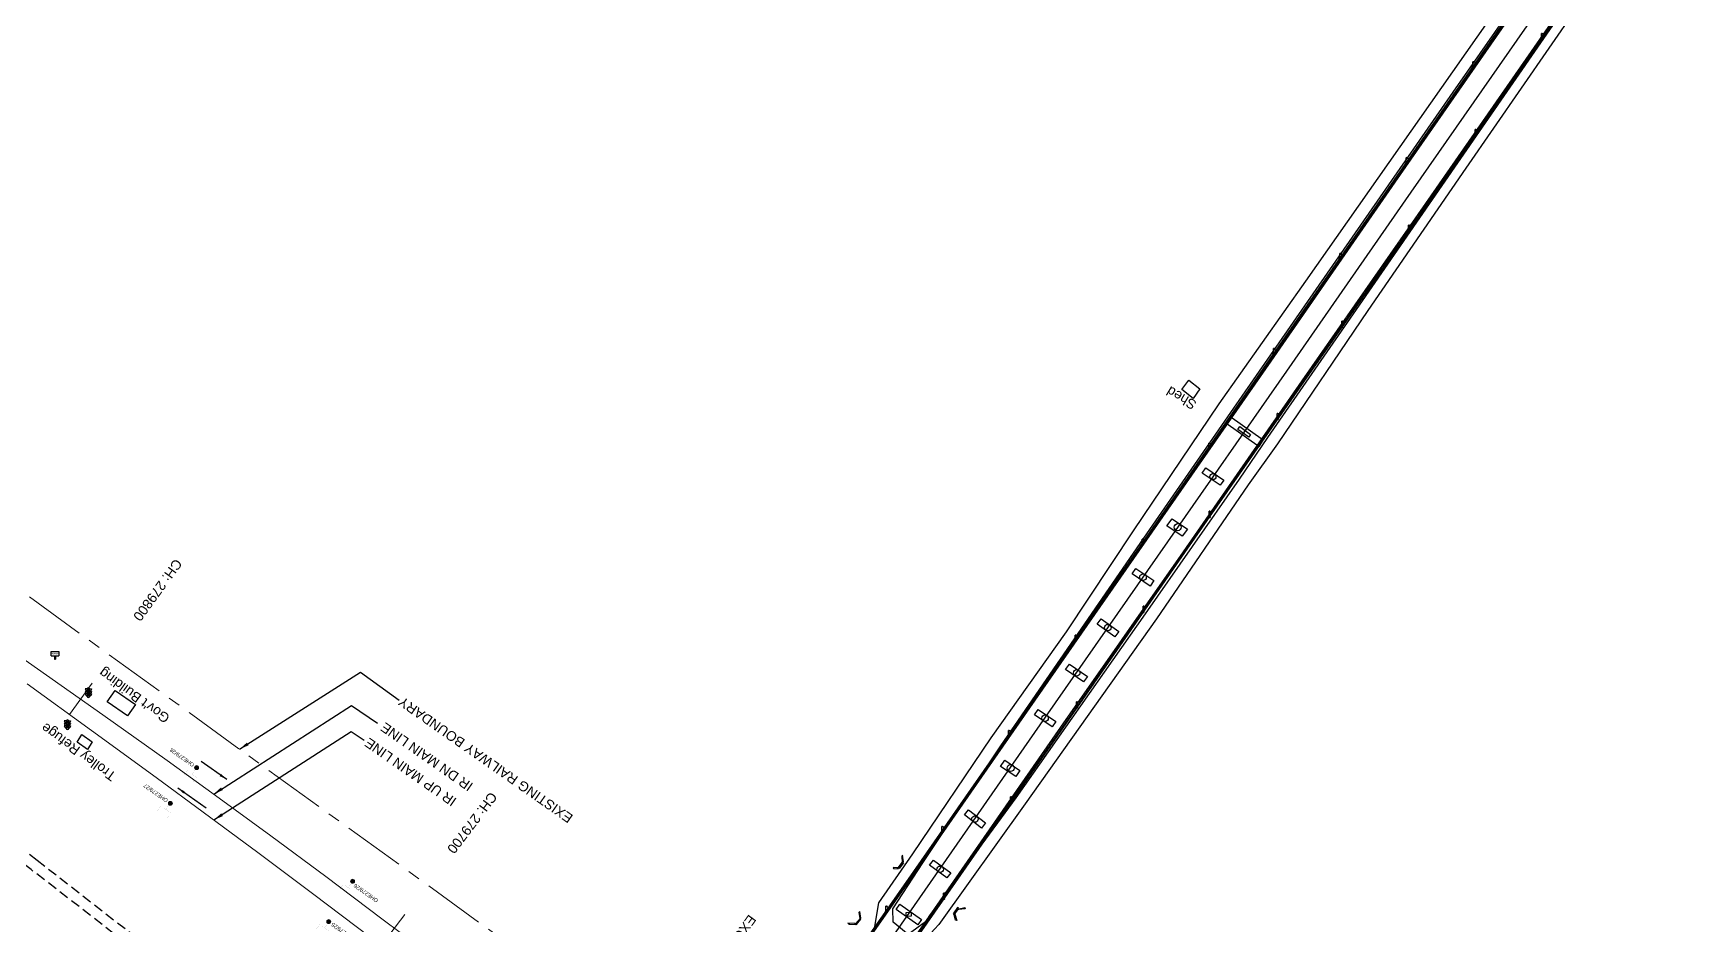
# Model space of a CAD drawing. Header units: metres. Extents: x 646303 to 662875, y 3366650 to 3378730.
# Drawn here: x 661105.9 to 661534.2, y 3367854.3 to 3368084.2 of the extents above; entities that cross this region are included whole.
import ezdxf
from ezdxf.enums import TextEntityAlignment as Align

# ---------------------------------------------------------------- set-up
doc = ezdxf.new("R2010")
doc.units = ezdxf.units.M
doc.header["$MEASUREMENT"] = 0
doc.header["$PDMODE"] = 3
doc.header["$PDSIZE"] = 0.5
doc.linetypes.add('CENTER', pattern=[50.8, 31.75, -6.35, 6.35, -6.35])
doc.linetypes.add('DASHED', pattern=[0.75, 0.5, -0.25])
for name, color, linetype, lineweight in [('BOUNDARY DIMENTION', 10, 'Continuous', 0), ('Existing Chainage', 7, 'Continuous', 0), ('Existing IR Track', 143, 'Continuous', 0), ('Existing Railway Boundary', 7, 'CENTER', 0), ('flow direction', 7, 'Continuous', 0), ('LC DETAILS IN PLAN', 7, 'Continuous', 0), ('OHE MAST', 8, 'Continuous', 0), ('OHE MAST TEXT', 8, 'Continuous', 0)]:
    doc.layers.add(name, color=color, linetype=linetype, lineweight=lineweight)
for name, color, linetype in [('BRIDGE_PARAPET', 7, 'Continuous'), ('CULVERT_PARAPET', 7, 'Continuous'), ('CURVE_DETAILS', 251, 'Continuous'), ('DFCC Boundary', 6, 'CENTER'), ('GOVT_BUILDING', 251, 'Continuous'), ('LAMP_POST', 7, 'Continuous'), ('PIER_OR_ABUTMENT', 7, 'Continuous'), ('RETAINING_WALL', 7, 'Continuous'), ('SHED', 252, 'Continuous'), ('Side Details', 251, 'Continuous'), ('SIGNAL_POST', 8, 'Continuous'), ('SUB_ROAD_CENTRE', 34, 'Continuous'), ('SUB_ROAD_EDGE', 34, 'Continuous'), ('TOPO_TEXT', 251, 'Continuous'), ('TROLLEY_STAND', 7, 'Continuous')]:
    doc.layers.add(name, color=color, linetype=linetype)
doc.styles.add('NB', font='swissbo.ttf', dxfattribs={"height": 1.5})
doc.styles.get("Standard").update_dxf_attribs({"font": 'arial.ttf'})
doc.styles.add('Style-Arial', font='arial.ttf')
doc.dimstyles.new('DIM', dxfattribs={"dimtxt": 2.5, "dimasz": 2.5, "dimexe": 0.18, "dimexo": 0.0625, "dimgap": 0.09, "dimtad": 0, "dimtih": 1, "dimtoh": 1, "dimdec": 3, "dimzin": 0, "dimdsep": 46, "dimtxsty": 'Standard', "dimcen": 0.09, "dimadec": 0, "dimazin": 0, "dimtfac": 1, "dimtdec": 3, "dimtofl": 0, "dimtmove": 0, "dimatfit": 3, "dimfxl": 1, "dimtolj": 1, "dimtzin": 0, "dimarcsym": 0})
doc.dimstyles.new('ISO-25', dxfattribs={"dimtxt": 2.5, "dimasz": 2.5, "dimexe": 1.25, "dimexo": 0.625, "dimtad": 1, "dimtxsty": 'Standard', "dimcen": 2.5, "dimadec": 0, "dimazin": 0, "dimtfac": 1, "dimtmove": 0, "dimatfit": 3, "dimfxl": 1, "dimarcsym": 0})

# ---------------------------------------------------------------- blocks, each defined once
blk = doc.blocks.new('LP')
for points in [[(0, 0), (0, 1.5)], [(0.25, 1.35), (0.44, 1.35)]]:
    blk.add_lwpolyline(points)
for centre, radius, start, end in [((0.07, 0.99), 0.519, 57.6425, 97.3165), ((0.34, 1.33), 0.094, 11.7012, 168.0476)]:
    blk.add_arc(centre, radius, start, end)
at = {"extrusion": (0, 0, -1)}
blk.add_ellipse((0, 0.01), major_axis=(0.308, 0), ratio=0.400495, dxfattribs=at)
blk.add_ellipse((0.35, 1.36), major_axis=(0.0017, 0.0438), ratio=0.461056, start_param=1.74022, end_param=4.575836)
blk = doc.blocks.new('SIG')
for color, points in [(1, [(-0.22, 0.42, 0.180295), (-0.01, 0.33, -0.00255), (0.01, 0.33, -0.00255), (0.02, 0.33, 0.180295), (0.23, 0.42, -0.002654), (0.25, 0.44, 0.184495), (0.33, 0.65, 1.000001), (-0.32, 0.65, 0.184495), (-0.24, 0.44, -0.002654)]), (2, [(0.23, -0.23, -0.002654), (0.25, -0.21, 0.184495), (0.33, 0.01, 1.000001), (-0.32, 0.01, 0.184495), (-0.24, -0.21, -0.002654), (-0.22, -0.23, 0.180295), (-0.01, -0.32, -0.00255), (0.01, -0.32, -0.00255), (0.02, -0.32, 0.180295)]), (3, [(0.23, -0.88, -0.002654), (0.25, -0.86, 0.184495), (0.33, -0.64, 1.000001), (-0.32, -0.64, 0.184495), (-0.24, -0.86, -0.002654), (-0.22, -0.88, 0.395599)])]:
    blk.add_hatch(color=color).paths.add_polyline_path(points)
for p, q in [((-0.31, 0.98), (-0.32, -0.9)), ((0.33, -0.9), (0.32, 0.98))]:
    blk.add_line(p, q)
for points in [[(-0.31, 0.98), (-0.81, 0.98, 0.198758), (-0.42, 0.41, 0.003814), (-0.31, 0.39, 0.003814)], [(-0.31, 0.33), (-0.81, 0.33, 0.198758), (-0.42, -0.23, 0.003727), (-0.32, -0.26, 0.003727)], [(0.32, 0.98), (0.82, 0.98, -0.198758), (0.44, 0.41, -0.003814), (0.32, 0.39, -0.003814)], [(0.32, 0.33), (0.82, 0.33, -0.198758), (0.44, -0.23, -0.003727), (0.33, -0.26, -0.003727)], [(-0.32, -0.32), (-0.81, -0.32, 0.198758), (-0.42, -0.88, 0.003639), (-0.32, -0.9)], [(0.33, -0.32), (0.82, -0.32, -0.198758), (0.44, -0.88, -0.003639), (0.33, -0.9)]]:
    blk.add_lwpolyline(points, format="xyb")
for centre, radius, start, end in [((0.01, 0.91), 0.324, 12.4049, 167.5951), ((0.01, 0.81), 0.357, 27.7578, 152.2422), ((0.01, -0.9), 0.324, 181.4572, 358.5428)]:
    blk.add_arc(centre, radius, start, end)
blk = doc.blocks.new('CURVE')
for p, q in [((-0.98, 0.82), (-0.98, 1.98)), ((-0.98, 1.98), (0.98, 1.98)), ((-0.98, 0.82), (0.98, 0.82)), ((-0.13, 0.82), (-0.13, 0)), ((-0.13, 0), (0.13, 0)), ((0.13, 0.82), (0.13, 0)), ((0.98, 1.98), (0.98, 0.82))]:
    blk.add_line(p, q)
at = {"style": 'NB', "width": 1.025371}
blk.add_text('CURVE', height=0.4, dxfattribs=at).set_placement((0, 1.4), align=Align.MIDDLE)
blk = doc.blocks.new('OHE MAST')
h = blk.add_hatch(color=256)
edge = h.paths.add_edge_path()
edge.add_arc((0, 0), 0.514, 0, 360)
at = {"const_width": 0.01, "flags": 128}
for points in [[(1.5, 3.5), (1.5, 2), (-1.5, 2), (-1.5, 3.5)], [(0, 2), (0, 0)]]:
    blk.add_lwpolyline(points, dxfattribs=at)
blk.add_circle((0, 0), 0.514)
blk = doc.blocks.new('*D1461')
at = {"layer": 'BOUNDARY DIMENTION', "color": 0, "lineweight": -2, "transparency": 16777216}
for p, q in [((662244.85, 3367095.44), (662244.16, 3367095.87)), ((662242.98, 3367093.66), (662239.54, 3367088.19)), ((662233.82, 3367079.1), (662238.08, 3367085.88)), ((662233.03, 3367076.64), (662232.33, 3367077.07))]:
    blk.add_line(p, q, dxfattribs=at)
at = {"layer": 'BOUNDARY DIMENTION', "color": 0, "transparency": 16777216}
for points in [[(662242.62, 3367093.88), (662243.33, 3367093.44), (662244.31, 3367095.78)], [(662233.46, 3367079.32), (662234.17, 3367078.87), (662232.49, 3367076.98)]]:
    blk.add_solid(points, dxfattribs=at)
at = {"layer": 'Defpoints', "color": 0, "linetype": 'Continuous', "ltscale": 0.5, "transparency": 16777216}
for p in [(647418.1, 3377902.15), (647420.31, 3377900.52), (647398.68, 3377871.33)]:
    blk.add_point(p, dxfattribs=at)
at = {"layer": 'Defpoints', "color": 0, "transparency": 16777216}
for p in [(662244.31, 3367095.78), (662244.9, 3367095.41), (662233.08, 3367076.61)]:
    blk.add_point(p, dxfattribs=at)
at = {"layer": 'DFCC Boundary', "color": 0, "linetype": 'Continuous', "lineweight": -2, "ltscale": 0.5, "transparency": 16777216}
for p, q in [((647416.61, 3377900.14), (647413.17, 3377895.5)), ((647420.26, 3377900.55), (647417.96, 3377902.26)), ((647397.96, 3377874.97), (647411.54, 3377893.3)), ((647398.63, 3377871.36), (647396.32, 3377873.07))]:
    blk.add_line(p, q, dxfattribs=at)
at = {"layer": 'DFCC Boundary', "color": 0, "linetype": 'Continuous', "ltscale": 0.5, "transparency": 16777216}
for points in [[(647416.28, 3377900.39), (647416.95, 3377899.9), (647418.1, 3377902.15)], [(647397.62, 3377875.22), (647398.29, 3377874.72), (647396.47, 3377872.96)]]:
    blk.add_solid(points, dxfattribs=at)
at = {"layer": 'BOUNDARY DIMENTION', "color": 0, "transparency": 16777216, "insert": (662238.81, 3367087.03), "char_height": 2.5, "attachment_point": 5, "rotation": 145}
blk.add_mtext('\\A1;22.208 m', dxfattribs=at)
at = {"layer": 'DFCC Boundary', "color": 0, "linetype": 'Continuous', "ltscale": 0.5, "transparency": 16777216, "insert": (647412.36, 3377894.4), "char_height": 2.5, "attachment_point": 5, "rotation": 145}
blk.add_mtext('\\A1;36.332 m', dxfattribs=at)
blk = doc.blocks.new('*D1462')
at = {"layer": 'BOUNDARY DIMENTION', "color": 0, "lineweight": -2, "transparency": 16777216}
for p, q in [((662549.11, 3366886.35), (662541.43, 3366875.79)), ((662551.8, 3366887.49), (662550.44, 3366888.48)), ((662534.84, 3366866.73), (662539.82, 3366873.58)), ((662534.58, 3366863.83), (662533.22, 3366864.82))]:
    blk.add_line(p, q, dxfattribs=at)
at = {"layer": 'BOUNDARY DIMENTION', "color": 0, "transparency": 16777216}
for points in [[(662548.78, 3366886.6), (662549.45, 3366886.11), (662550.58, 3366888.38)], [(662534.5, 3366866.98), (662535.18, 3366866.49), (662533.37, 3366864.71)]]:
    blk.add_solid(points, dxfattribs=at)
at = {"layer": 'Defpoints', "color": 0, "linetype": 'Continuous', "ltscale": 0.5, "transparency": 16777216}
for p in [(647247.45, 3378028.49), (647249.19, 3378027.21), (647225.93, 3377999.21)]:
    blk.add_point(p, dxfattribs=at)
at = {"layer": 'Defpoints', "color": 0, "transparency": 16777216}
for p in [(662551.85, 3366887.45), (662533.37, 3366864.71), (662534.63, 3366863.79)]:
    blk.add_point(p, dxfattribs=at)
at = {"layer": 'DFCC Boundary', "color": 0, "linetype": 'Continuous', "lineweight": -2, "ltscale": 0.5, "transparency": 16777216}
for p, q in [((647247.5, 3378028.45), (647249.34, 3378027.1)), ((647247.71, 3378025.19), (647242.02, 3378017.45)), ((647229.16, 3377999.94), (647240.4, 3378015.24)), ((647225.98, 3377999.17), (647227.82, 3377997.82))]:
    blk.add_line(p, q, dxfattribs=at)
at = {"layer": 'DFCC Boundary', "color": 0, "linetype": 'Continuous', "ltscale": 0.5, "transparency": 16777216}
for points in [[(647247.37, 3378025.44), (647248.05, 3378024.94), (647249.19, 3378027.21)], [(647228.82, 3378000.19), (647229.49, 3377999.7), (647227.68, 3377997.93)]]:
    blk.add_solid(points, dxfattribs=at)
at = {"layer": 'BOUNDARY DIMENTION', "color": 0, "transparency": 16777216, "insert": (662540.62, 3366874.68), "char_height": 2.5, "attachment_point": 5, "rotation": 145}
blk.add_mtext('\\A1;29.264 m', dxfattribs=at)
at = {"layer": 'DFCC Boundary', "color": 0, "linetype": 'Continuous', "ltscale": 0.5, "transparency": 16777216, "insert": (647241.21, 3378016.35), "char_height": 2.5, "attachment_point": 5, "rotation": 145}
blk.add_mtext('\\A1;36.332 m', dxfattribs=at)
blk = doc.blocks.new('*D1463')
at = {"layer": 'BOUNDARY DIMENTION', "color": 0, "lineweight": -2, "transparency": 16777216}
for p, q in [((662172.2, 3367138.17), (662169.01, 3367133.1)), ((662172.51, 3367140.93), (662173.68, 3367140.19)), ((662164.89, 3367126.55), (662167.55, 3367130.78)), ((662162.55, 3367125.07), (662163.71, 3367124.34))]:
    blk.add_line(p, q, dxfattribs=at)
at = {"layer": 'BOUNDARY DIMENTION', "color": 0, "transparency": 16777216}
for points in [[(662171.85, 3367138.39), (662172.55, 3367137.95), (662173.53, 3367140.29)], [(662164.54, 3367126.77), (662165.24, 3367126.33), (662163.56, 3367124.44)]]:
    blk.add_solid(points, dxfattribs=at)
at = {"layer": 'Defpoints', "color": 0, "linetype": 'Continuous', "ltscale": 0.5, "transparency": 16777216}
for p in [(647211.24, 3378055.28), (647211.52, 3378055.08), (647189.88, 3378025.9)]:
    blk.add_point(p, dxfattribs=at)
at = {"layer": 'Defpoints', "color": 0, "transparency": 16777216}
for p in [(662172.46, 3367140.96), (662173.53, 3367140.29), (662162.49, 3367125.11)]:
    blk.add_point(p, dxfattribs=at)
at = {"layer": 'DFCC Boundary', "color": 0, "linetype": 'Continuous', "lineweight": -2, "ltscale": 0.5, "transparency": 16777216}
for p, q in [((647209.75, 3378053.28), (647208.18, 3378051.16)), ((647211.47, 3378055.12), (647211.1, 3378055.39)), ((647191.09, 3378028.11), (647206.55, 3378048.96)), ((647189.83, 3378025.93), (647189.46, 3378026.21))]:
    blk.add_line(p, q, dxfattribs=at)
at = {"layer": 'DFCC Boundary', "color": 0, "linetype": 'Continuous', "ltscale": 0.5, "transparency": 16777216}
for points in [[(647209.42, 3378053.52), (647210.09, 3378053.03), (647211.24, 3378055.28)], [(647190.76, 3378028.36), (647191.43, 3378027.86), (647189.6, 3378026.1)]]:
    blk.add_solid(points, dxfattribs=at)
at = {"layer": 'BOUNDARY DIMENTION', "color": 0, "transparency": 16777216, "insert": (662168.28, 3367131.94), "char_height": 2.5, "attachment_point": 5, "rotation": 145}
blk.add_mtext('\\A1;18.726 m', dxfattribs=at)
at = {"layer": 'DFCC Boundary', "color": 0, "linetype": 'Continuous', "ltscale": 0.5, "transparency": 16777216, "insert": (647207.37, 3378050.06), "char_height": 2.5, "attachment_point": 5, "rotation": 145}
blk.add_mtext('\\A1;36.332 m', dxfattribs=at)

msp = doc.modelspace()

# ---------------------------------------------------------------- linework, layer by layer
at = {"layer": 'BRIDGE_PARAPET', "linetype": 'Continuous'}
for points in [[(661490.573, 3368095.609, 272.162), (661456.279, 3368046.139, 274.102), (661424.305, 3368000.024, 275.919), (661393.634, 3367955.718, 277.752), (661362.19, 3367910.569, 279.541), (661331.305, 3367866.073, 281.358), (661317.799, 3367846.869, 281.744)], [(661318.014, 3367846.68, 281.741), (661331.484, 3367865.892, 281.363), (661362.412, 3367910.412, 279.534), (661393.896, 3367955.604, 277.745), (661424.582, 3367999.945, 275.926), (661456.539, 3368045.979, 274.109), (661490.807, 3368095.425, 272.21)], [(661499.04, 3368089.498, 272.208), (661464.889, 3368040.097, 274.109), (661433.055, 3367994.44, 275.925), (661402.44, 3367950.403, 277.68), (661370.986, 3367905.191, 279.556), (661339.861, 3367860.564, 281.34), (661324.108, 3367837.765, 281.858)], [(661324.349, 3367837.714, 281.75), (661340.164, 3367860.44, 281.346), (661371.204, 3367905.088, 279.559), (661402.571, 3367950.347, 277.679), (661433.332, 3367994.361, 275.932), (661465.1583, 3368039.9233, 274.108), (661499.3093, 3368089.3243, 272.207)]]:
    msp.add_polyline3d(points, dxfattribs=at)
at = {"layer": 'CULVERT_PARAPET', "linetype": 'Continuous'}
for points in [[(661330.127, 3367870.331, 269.598), (661328.944, 3367868.84, 269.601), (661328.677, 3367869.035, 269.598), (661329.86, 3367870.526, 269.598)], [(661344.04, 3367858.787, 269.562), (661342.913, 3367857.161, 269.59), (661343.184, 3367856.984, 269.599), (661344.3111, 3367858.6102, 269.599)], [(661317.998, 3367854.431, 269.785), (661319.141, 3367855.811, 269.794), (661318.892, 3367855.982, 269.787), (661317.749, 3367854.602, 269.787)]]:
    msp.add_polyline3d(points, close=True, dxfattribs=at)
at = {"layer": 'Existing Chainage', "color": 0, "linetype": 'Continuous', "lineweight": 13, "flags": 128}
for points in [[(661121.1015, 3367916.6658), (661115.2306, 3367908.5705)], [(661201.6159, 3367857.0102), (661195.577, 3367849.0396)]]:
    msp.add_lwpolyline(points, dxfattribs=at)
at = {"layer": 'Existing IR Track', "flags": 128}
for points in [[(661090.734, 3367931.7758), (661107.0431, 3367920.3091), (661123.8132, 3367908.435), (661140.4273, 3367896.6714), (661152.8892, 3367887.7002), (661167.088, 3367877.2578), (661181.2489, 3367866.7583), (661195.75, 3367855.9086), (661210.9107, 3367844.5653)], [(661104.3743, 3367916.4436), (661120.9668, 3367904.4105), (661137.603, 3367892.3452), (661149.7031, 3367883.4131), (661163.8081, 3367872.957), (661178.1989, 3367862.1226), (661192.6633, 3367851.2472)]]:
    msp.add_lwpolyline(points, dxfattribs=at)
at = {"layer": 'Existing Railway Boundary', "ltscale": 0.5, "flags": 128}
msp.add_lwpolyline([(661261.7891, 3367825.266), (661056.265, 3367974.075), (660993.301, 3368017.793), (660936.05, 3368056.271), (660878.069, 3368096.898), (660619.115, 3368276.641), (660585.57, 3368300.327), (660527.021, 3368341.267), (660475.796, 3368378.834), (660472.525, 3368381.207), (660354.292, 3368462.605), (660294.488, 3368503.833), (660263.456, 3368528.086), (660239.049, 3368541.658), (660181.559, 3368585.221), (660122.552, 3368626.428), (660067.615, 3368665.39), (660038.774, 3368685.67), (660013.248, 3368703.186), (659738.162, 3368894.558), (659689.517, 3368933.836), (659629.745, 3368974.06), (659574.708, 3369013.277), (659518.309, 3369050.492), (659464.579, 3369090.051), (659349.668, 3369170.723), (659290.065, 3369211.752), (659242.569, 3369244.656), (659188.19, 3369284.473), (659129.796, 3369327.676), (659081.69, 3369359.821), (659031.063, 3369397.024), (658979.264, 3369433.353), (658865.974, 3369516.982), (658811.255, 3369554.498), (658751.073, 3369594.048), (658694.993, 3369631.12), (658636.558, 3369673.911), (658584.848, 3369710.307), (658526.088, 3369751.867), (658475.026, 3369788.399), (658415.871, 3369829.614), (658358.4433, 3369870.2353), (658365.6376, 3369880.8523), (658315.7686, 3369914.6449), (658262.4534, 3369951.1191), (658207.5898, 3369987.2088), (658170.1377, 3370012.0734), (658163.95, 3370016.0498), (658153.8737, 3370024.2065), (658103.11, 3370064.883), (658050.4836, 3370102.7082), (658036.3757, 3370112.9363)], dxfattribs=at)
at = {"layer": 'GOVT_BUILDING', "linetype": 'Continuous'}
msp.add_polyline3d([(661130.164, 3367908.185, 269.785), (661124.997, 3367911.819, 269.923), (661127.057, 3367914.758, 269.595), (661132.2252, 3367911.1231, 269.595)], close=True, dxfattribs=at)
at = {"layer": 'PIER_OR_ABUTMENT', "linetype": 'Continuous'}
for points in [[(661413.09, 3367983.738, 274.306), (661421.676, 3367977.685, 274.324), (661422.753, 3367979.299, 274.915), (661414.167, 3367985.352, 274.915)], [(661419.51, 3367980.775, 269.353), (661419.003, 3367980.027, 269.132), (661416.184, 3367981.996, 269.208), (661416.7059, 3367982.766, 269.208)], [(661407.024, 3367970.801, 274.85), (661407.98, 3367972.167, 274.868), (661412.581, 3367969.006, 274.826), (661411.6249, 3367967.6399, 274.826)], [(661397.959, 3367957.196, 276.022), (661399.331, 3367958.965, 275.94), (661403.281, 3367956.29, 275.932), (661401.9081, 3367954.5198, 275.932)], [(661389.965, 3367946.22, 275.898), (661394.578, 3367943.065, 275.893), (661393.619, 3367941.66, 275.9), (661389.006, 3367944.815, 275.9)], [(661381.004, 3367933.221, 276.451), (661385.526, 3367929.964, 276.403), (661384.523, 3367928.612, 276.409), (661380.0008, 3367931.8691, 276.409)], [(661372.853, 3367921.528, 276.927), (661377.479, 3367918.394, 276.853), (661376.464, 3367916.99, 276.91), (661371.8376, 3367920.1243, 276.91)], [(661364.758, 3367909.874, 277.382), (661369.363, 3367906.76, 277.344), (661368.417, 3367905.346, 277.357), (661363.8119, 3367908.4601, 277.357)], [(661356.165, 3367896.766, 278.465), (661360.065, 3367894.128, 278.481), (661359.007, 3367892.545, 278.543), (661355.107, 3367895.183, 278.543)], [(661345.773, 3367882.671, 278.399), (661346.821, 3367883.983, 278.406), (661351.228, 3367880.6, 278.402), (661350.18, 3367879.288, 278.402)], [(661336.787, 3367869.697, 278.976), (661337.791, 3367870.983, 278.936), (661342.285, 3367867.736, 278.92), (661341.2807, 3367866.4496, 278.92)], [(661329.145, 3367859.664, 278.006), (661334.749, 3367855.699, 278.009), (661333.795, 3367854.359, 278.008), (661328.191, 3367858.324, 278.008)], [(661330.795, 3367856.447, 269.371), (661330.801, 3367857.542, 269.338), (661332.048, 3367857.626, 269.368), (661332.042, 3367856.5305, 269.368)]]:
    msp.add_polyline3d(points, close=True, dxfattribs=at)
for centre, radius in [((661409.783, 3367969.888, 269.222), 0.7801), ((661400.7245, 3367956.8465, 269.337), 0.9049), ((661391.79, 3367943.9515, 269.328), 0.8479), ((661382.7385, 3367930.9425, 269.318), 0.8393), ((661374.6985, 3367919.296, 269.15), 0.8406), ((661366.565, 3367907.612, 269.356), 0.8238), ((661357.673, 3367894.7435, 269.15), 0.8963), ((661348.5025, 3367881.606, 269.259), 0.8336), ((661339.5405, 3367868.6525, 269.458), 0.8295)]:
    msp.add_circle(centre, radius, dxfattribs=at)
at = {"layer": 'RETAINING_WALL', "linetype": 'Continuous'}
for points in [[(661329.621, 3367871.941, 268.229), (661329.777, 3367870.472, 269.149), (661330.113, 3367870.553, 269.15), (661329.8613, 3367872.2764, 269.15)], [(661327.524, 3367868.858, 269.083), (661328.683, 3367868.789, 269.144), (661328.578, 3367869.051, 269.153), (661327.4174, 3367869.1201, 269.153)], [(661318.603, 3367857.473, 268.375), (661318.813, 3367856.035, 269.335), (661319.095, 3367856.085, 269.296), (661318.8433, 3367857.8084, 269.296)], [(661343.513, 3367855.531, 268.783), (661343.105, 3367856.905, 269.131), (661343.29, 3367857.074, 269.154), (661343.8229, 3367855.4091, 269.085)], [(661344.389, 3367858.501, 269.065), (661345.924, 3367858.839, 267.894), (661346.015, 3367858.44, 267.742), (661344.265, 3367858.31, 269.049)], [(661316.146, 3367854.518, 268.172), (661317.722, 3367854.448, 269.239), (661317.675, 3367854.712, 269.238), (661315.7724, 3367854.7965, 269.238)]]:
    msp.add_polyline3d(points, close=True, dxfattribs=at)
at = {"layer": 'SHED', "linetype": 'Continuous'}
msp.add_polyline3d([(661406.431, 3367992.475, 269.27), (661404.686, 3367990.037, 269.073), (661401.8, 3367992.326, 269.098), (661403.5488, 3367994.7693, 269.098)], close=True, dxfattribs=at)
at = {"layer": 'SUB_ROAD_CENTRE', "linetype": 'Continuous'}
msp.add_polyline3d([(661322.112, 3367843.754, 281.02), (661335.63, 3367863.232, 280.566), (661366.69, 3367907.864, 278.798), (661398.18, 3367953.049, 276.986), (661428.794, 3367997.023, 275.086), (661460.877, 3368043.192, 273.223), (661495.261, 3368092.635, 271.394)], dxfattribs=at)
at = {"layer": 'SUB_ROAD_EDGE', "color": 88, "linetype": 'DASHED', "ltscale": 5}
for points in [[(661243.525, 3367751.028), (661241.569, 3367758.912), (661219.304, 3367781.004), (661144.411, 3367838.368), (661105.35, 3367868.603), (661070.369, 3367895.351), (661033.016, 3367922.872), (660994.038, 3367951.215), (660962.745, 3367974.117), (660945.983, 3367981.964), (660930.036, 3367983.474), (660882.683, 3367984.904)], [(660882.853, 3367987.903), (660930.416, 3367986.554), (660946.963, 3367985.197), (660964.515, 3367976.156), (660998.12, 3367951.985), (661032.871, 3367926.616), (661072.15, 3367897.555), (661106.899, 3367871.022), (661146.308, 3367840.312), (661221.182, 3367784.041), (661244.851, 3367762.223), (661249.2045, 3367757.1946)]]:
    msp.add_lwpolyline(points, dxfattribs=at)
at = {"layer": 'SUB_ROAD_EDGE', "linetype": 'Continuous'}
for points in [[(661519.501, 3368142.565, 269.446), (661489.705, 3368100.235, 269.435), (661468.704, 3368070.218, 269.208), (661433.665, 3368020.289, 269.058), (661411.319, 3367988.604, 269.091), (661389.259, 3367955.869, 269.084), (661371.952, 3367929.904, 269.068), (661352.549, 3367902.518, 269.085), (661332.374, 3367872.633, 269.172), (661323.65, 3367860.037, 269.177), (661322.566, 3367853.355, 269.241)], [(661327.351, 3367858.446, 269.261), (661335.068, 3367870.307, 269.19), (661355.139, 3367900.485, 269.176), (661374.156, 3367928.042, 269.059), (661392.024, 3367954.008, 269.123), (661414.369, 3367986.423, 269.113), (661436.409, 3368018.135, 269.114), (661471.704, 3368068.946, 269.253), (661492.536, 3368098.943, 269.392), (661522.503, 3368141.083, 269.627)], [(661533.309, 3368137.936, 269.599), (661520.59, 3368119.93, 269.54), (661501.336, 3368092.029, 269.412), (661472.79, 3368050.742, 269.207), (661447.428, 3368014.053, 269.11), (661423.877, 3367979.931, 269.139), (661416.556, 3367969.202, 269.071), (661392.318, 3367934.548, 269.176), (661359.045, 3367887.052, 269.233), (661336.825, 3367856.723, 269.265), (661335.773, 3367855.091, 269.248), (661331.325, 3367851.835, 269.26), (661327.437, 3367855.028, 269.269), (661327.351, 3367858.446, 269.261)], [(661535.655, 3368136.969, 269.595), (661522.557, 3368118.61, 269.419), (661503.445, 3368090.673, 269.334), (661474.945, 3368049.409, 269.099), (661449.702, 3368012.675, 269.03), (661426.456, 3367978.293, 269.038), (661418.878, 3367967.734, 269.069), (661395.265, 3367933.181, 269.126), (661361.427, 3367885.553, 269.199), (661339.165, 3367854.454, 269.231), (661338.058, 3367853.193, 269.252), (661332.936, 3367847.529, 269.21)], [(661318.273, 3367846.513, 280.85), (661331.647, 3367865.7, 280.483), (661362.629, 3367910.249, 278.709), (661394.116, 3367955.542, 276.827), (661424.804, 3367999.666, 275.029), (661456.732, 3368045.792, 273.26), (661491.042, 3368095.282, 271.365)], [(661325.202, 3367839.924, 280.896), (661339.565, 3367860.525, 280.513), (661370.64, 3367905.258, 278.723), (661402.198, 3367950.483, 276.819), (661432.807, 3367994.556, 275.062), (661464.674, 3368040.309, 273.244), (661498.924, 3368089.589, 271.548)]]:
    msp.add_polyline3d(points, dxfattribs=at)
at = {"layer": 'TROLLEY_STAND', "linetype": 'Continuous'}
msp.add_polyline3d([(661118.416, 3367903.426, 270.076), (661121.086, 3367901.526, 270.034), (661119.919, 3367899.557, 270.014), (661117.2488, 3367901.4572, 270.014)], close=True, dxfattribs=at)

# ---------------------------------------------------------------- block references
at = {"layer": 'CURVE_DETAILS'}
msp.add_blockref('CURVE', (661111.519, 3367922.828, 269.936), dxfattribs=at)
at = {"layer": 'LAMP_POST', "linetype": 'Continuous'}
for p in [(661494.425, 3368082.627, 272.47), (661476.717, 3368075.296, 272.997), (661477.319, 3368057.828, 273.445), (661459.603, 3368050.598, 274.028), (661460.155, 3368033.165, 274.385), (661442.487, 3368025.908, 274.972), (661442.976, 3368008.471, 275.357), (661425.436, 3368001.394, 275.863), (661426.368, 3367984.649, 276.316), (661408.727, 3367977.026, 276.839), (661408.843, 3367959.438, 277.329), (661391.528, 3367952.26, 277.867), (661391.812, 3367934.945, 278.321), (661374.288, 3367927.517, 278.866), (661374.656, 3367910.314, 279.33), (661357.153, 3367902.921, 279.886), (661357.611, 3367885.796, 280.324), (661339.987, 3367878.194, 280.888), (661340.406, 3367861.032, 281.306), (661325.555, 3367857.619, 281.605)]:
    msp.add_blockref('LP', p, dxfattribs=at)
at = {"layer": 'OHE MAST', "color": 2, "rotation": 143.3908318566117}
for p in [(661148.001, 3367894.877), (661141.26, 3367885.654), (661188.164, 3367865.554), (661182.054, 3367855.163)]:
    msp.add_blockref('OHE MAST', p, dxfattribs=at)
at = {"layer": 'SIGNAL_POST', "linetype": 'Continuous'}
for p in [(661120.131, 3367914.168, 270.338), (661114.728, 3367905.923, 270.243)]:
    msp.add_blockref('SIG', p, dxfattribs=at)

# ---------------------------------------------------------------- texts
at = {"layer": 'Existing Chainage', "color": 0, "linetype": 'Continuous', "lineweight": 0, "char_height": 2.5, "attachment_point": 6, "line_spacing_factor": 0.6, "style": 'Style-Arial'}
for s, insert, rotation in [('CH: 279800', (661132.506, 3367933.1008), 234.049261), ('CH: 279700', (661213.3618, 3367873.2031), 232.850468)]:
    msp.add_mtext(s, dxfattribs=dict(at, insert=insert, rotation=rotation))
at = {"layer": 'Existing IR Track', "color": 7, "lineweight": 0}
for s, p in [('IR DN MAIN LINE', (661195.8544, 3367905.6408)), ('IR UP MAIN LINE', (661191.7497, 3367901.6662))]:
    msp.add_text(s, height=2.5, rotation=145, dxfattribs=at).set_placement(p, align=Align.MIDDLE_RIGHT)
at = {"layer": 'Existing Railway Boundary', "linetype": 'Continuous', "ltscale": 5}
msp.add_text('EXISTING RAILWAY BOUNDARY', height=2.5, rotation=145, dxfattribs=at).set_placement((661245.1777, 3367882.4544))
at = {"layer": 'LC DETAILS IN PLAN'}
msp.add_text('EXG. SOFFIT LEVEL = 278.668 m', height=2.5, rotation=234, dxfattribs=at).set_placement((661290.2928, 3367857.1745))
at = {"layer": 'OHE MAST TEXT'}
for s, p in [('OHE279/28', (661144.24, 3367897.4859)), ('OHE279/27', (661137.4643, 3367888.2976)), ('OHE279/26', (661191.6063, 3367862.5198)), ('OHE279/25', (661185.8426, 3367852.4749))]:
    msp.add_text(s, height=1, rotation=145, dxfattribs=at).set_placement(p, align=Align.MIDDLE_CENTER)
at = {"layer": 'Side Details'}
msp.add_text("Gov't Building", height=2.5, rotation=144.100313, dxfattribs=at).set_placement((661131.9301, 3367913.4268), align=Align.MIDDLE_CENTER)
msp.add_text('Trolley Refuge', height=2.5, rotation=144.100313, dxfattribs=at).set_placement((661127.5079, 3367893.2289))
at = {"layer": 'TOPO_TEXT'}
msp.add_text('Shed', height=2.5, rotation=148.991025, dxfattribs=at).set_placement((661401.6776, 3367990.1398), align=Align.MIDDLE_CENTER)

# ---------------------------------------------------------------- dimensions: what is measured, and where the dimension line sits
at = {"layer": 'BOUNDARY DIMENTION'}
for base, p1, p2, angle, picture, middle in [((662173.529, 3367140.2883), (662162.4923, 3367125.1074), (662172.4611, 3367140.9598), 57.836172, '*D1463', (662168.2806, 3367131.9424)), ((662533.3681, 3366864.7117), (662551.8505, 3366887.4548), (662534.6347, 3366863.7903), 233.96428, '*D1462', (662540.6227, 3366874.6837)), ((662244.3078, 3367095.7789), (662233.0795, 3367076.6056), (662244.9018, 3367095.4054), 57.836172, '*D1461', (662238.8082, 3367087.0333))]:
    dim = msp.add_linear_dim(base=base, p1=p1, p2=p2, angle=angle, dimstyle='DIM', override={"dimpost": ' m'}, dxfattribs=at)
    dim.commit()
    dim.dimension.update_dxf_attribs({"geometry": picture, "text_midpoint": middle, "dimtype": 129, "text_rotation": 145})

# ---------------------------------------------------------------- leaders
at = {"layer": 'Existing IR Track', "color": 7, "lineweight": 0}
for points in [[(661152.4082, 3367888.0465), (661187.8673, 3367910.918), (661194.5689, 3367906.2835)], [(661152.4621, 3367881.3678), (661187.7814, 3367904.1748), (661191.1241, 3367901.9381)]]:
    msp.add_leader(points, dimstyle='ISO-25', override={"dimtxt": 0.5, "dimtad": 0}, dxfattribs=at)
at = {"layer": 'Existing Railway Boundary', "linetype": 'Continuous', "ltscale": 5}
msp.add_leader([(661159.0793, 3367899.6327), (661190.2451, 3367919.4338), (661200.1995, 3367912.2905)], dimstyle='ISO-25', override={"dimtxt": 0.5, "dimtad": 0}, dxfattribs=at)
at = {"layer": 'flow direction', "lineweight": 0}
for points in [[(661155.7825, 3367891.7869), (661149.166, 3367896.4358)], [(661143.1371, 3367889.6309), (661150.4286, 3367884.5077)]]:
    msp.add_leader(points, dimstyle='ISO-25', override={"dimtxt": 0.5, "dimasz": 2, "dimtad": 0}, dxfattribs=at)

doc.saveas('drawing.dxf')
